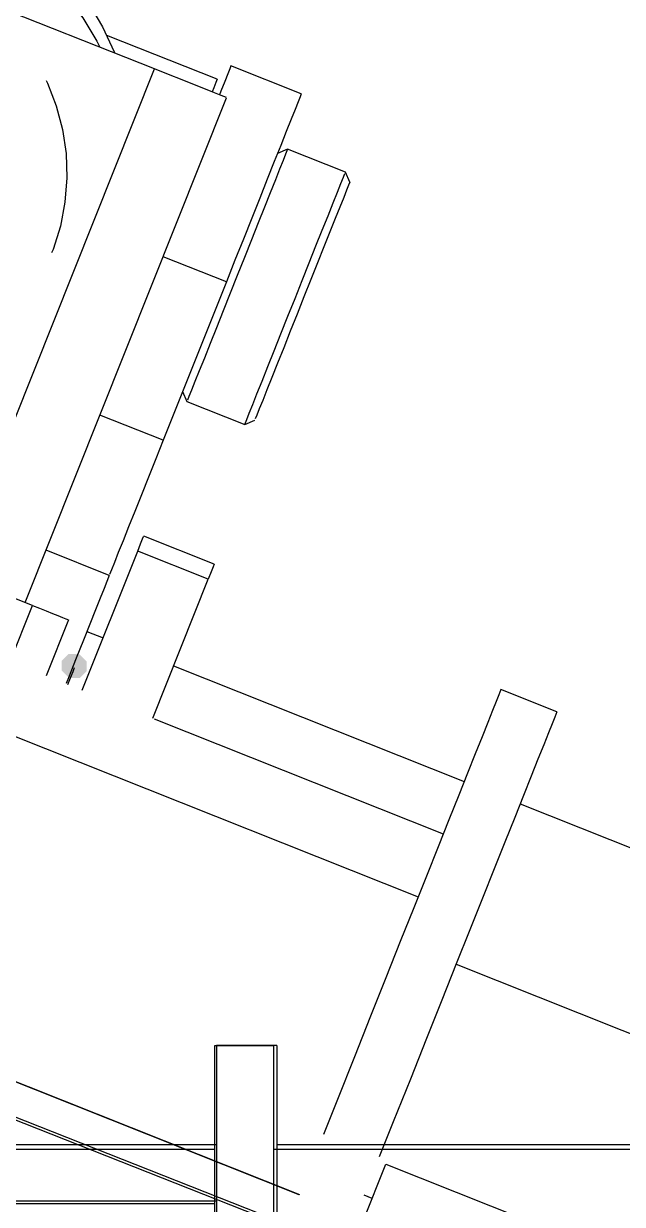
# Model space of a CAD drawing. Extents: x 3 to 592, y 5 to 207.
# Drawn here: x 84.01 to 88.29, y 50.23 to 58.68 of the extents above; entities that cross this region are included whole.
import ezdxf

# ---------------------------------------------------------------- set-up
doc = ezdxf.new("R2010")
doc.units = 0
doc.layers.get('0').update_dxf_attribs({"linetype": 'CONTINUOUS'})

msp = doc.modelspace()

# ---------------------------------------------------------------- hatches: boundary and pattern name
h = msp.add_hatch(color=7)
h.dxf.hatch_style = 2
h.paths.add_polyline_path([(84.410446, 54.162367), (84.459396, 54.114008), (84.460016, 54.045201), (84.411657, 53.996251), (84.34285, 53.995631), (84.329797, 54.000923), (84.280847, 54.049282), (84.280227, 54.118088), (84.328586, 54.167039), (84.397393, 54.167658)])
h = msp.add_hatch(color=7)
h.dxf.hatch_style = 2
h.paths.add_polyline_path([(84.410446, 54.162367), (84.459396, 54.114008), (84.460016, 54.045201), (84.411657, 53.996251), (84.34285, 53.995631), (84.329797, 54.000923), (84.280847, 54.049282), (84.280227, 54.118088), (84.328586, 54.167039), (84.397393, 54.167658)])

# ---------------------------------------------------------------- linework, layer by layer
at = {"color": 7}
for points in [[(83.568646, 59.554957), (83.747857, 59.473112), (83.917543, 59.373276), (84.076646, 59.257212), (84.223049, 59.125979), (84.355693, 58.980634), (84.472815, 58.822943), (84.573004, 58.654315), (84.655907, 58.476515), (84.66014, 58.466284)], [(83.568646, 59.554957), (83.747857, 59.473112), (83.917543, 59.373276), (84.076646, 59.257212), (84.223049, 59.125979), (84.355693, 58.980634), (84.472815, 58.822943), (84.573004, 58.654315), (84.655907, 58.476515), (84.66014, 58.466284)], [(83.527406, 59.451487), (83.706617, 59.369642), (83.876303, 59.269806), (84.035406, 59.153742), (84.181809, 59.022509), (84.314453, 58.877165), (84.431576, 58.719473), (84.531764, 58.550845), (84.553284, 58.508865)], [(83.527406, 59.451487), (83.706617, 59.369642), (83.876303, 59.269806), (84.035406, 59.153742), (84.181809, 59.022509), (84.314453, 58.877165), (84.431576, 58.719473), (84.531764, 58.550845), (84.553284, 58.508865)], [(84.943703, 58.353325), (83.700867, 58.848625)], [(84.943703, 58.353325), (83.700867, 58.848625)], [(85.392578, 58.279101), (84.604119, 58.593426)], [(85.392578, 58.279101), (84.604119, 58.593426)], [(83.504052, 54.740704), (84.943738, 58.353149)], [(83.504052, 54.740704), (84.943738, 58.353149)], [(85.459817, 58.147656), (85.420659, 58.163178), (85.372681, 58.182228), (85.308828, 58.207981), (85.230511, 58.239025), (85.141259, 58.274656), (85.044245, 58.313108), (84.943703, 58.353325)], [(85.459817, 58.147656), (85.420659, 58.163178), (85.372681, 58.182228), (85.308828, 58.207981), (85.230511, 58.239025), (85.141259, 58.274656), (85.044245, 58.313108), (84.943703, 58.353325)], [(85.490438, 58.374597), (85.482324, 58.354489), (85.46786, 58.318153), (85.446341, 58.264178), (85.418119, 58.19327), (85.408241, 58.168222)], [(85.490438, 58.374597), (85.482324, 58.354489), (85.46786, 58.318153), (85.446341, 58.264178), (85.418119, 58.19327), (85.408241, 58.168222)], [(85.993605, 58.174079), (85.490544, 58.374456)], [(85.993605, 58.174079), (85.490544, 58.374456)], [(84.168889, 58.27071), (84.178951, 58.251549), (84.242099, 58.088918), (84.286549, 57.92029), (84.311949, 57.747782), (84.317946, 57.57351), (84.304187, 57.39959), (84.271379, 57.22814), (84.219168, 57.061629), (84.208193, 57.036701)], [(84.168889, 58.27071), (84.178951, 58.251549), (84.242099, 58.088918), (84.286549, 57.92029), (84.311949, 57.747782), (84.317946, 57.57351), (84.304187, 57.39959), (84.271379, 57.22814), (84.219168, 57.061629), (84.208193, 57.036701)], [(85.392578, 58.279101), (85.383758, 58.256523), (85.368589, 58.219128), (85.356594, 58.188789)], [(85.392578, 58.279101), (85.383758, 58.256523), (85.368589, 58.219128), (85.356594, 58.188789)], [(84.020166, 54.53507), (85.459852, 58.147514)], [(84.020166, 54.53507), (85.459852, 58.147514)], [(85.993605, 58.174079), (85.985491, 58.15397), (85.971027, 58.117634), (85.949508, 58.063659), (85.921286, 57.992751), (85.886713, 57.905967), (85.846497, 57.80472), (85.800636, 57.690067), (85.750541, 57.564126), (85.696566, 57.428659), (85.639416, 57.285079), (85.580149, 57.136206), (85.519119, 56.983806), (85.458088, 56.829995)], [(85.993605, 58.174079), (85.985491, 58.15397), (85.971027, 58.117634), (85.949508, 58.063659), (85.921286, 57.992751), (85.886713, 57.905967), (85.846497, 57.80472), (85.800636, 57.690067), (85.750541, 57.564126), (85.696566, 57.428659), (85.639416, 57.285079), (85.580149, 57.136206), (85.519119, 56.983806), (85.458088, 56.829995)], [(85.896132, 57.779391), (85.881669, 57.742702), (85.863677, 57.697899), (85.838982, 57.636163), (85.808291, 57.558905), (85.771955, 57.467535), (85.73068, 57.364524), (85.685877, 57.251283), (85.637546, 57.130632), (85.587452, 57.004691), (85.536299, 56.87628), (85.485146, 56.747869), (85.434699, 56.621927), (85.386721, 56.500924), (85.341566, 56.388035), (85.300644, 56.284671), (85.264307, 56.193655), (85.233263, 56.116396), (85.208921, 56.05466), (85.19093, 56.009505), (85.179994, 55.982341)], [(85.896132, 57.779391), (85.881669, 57.742702), (85.863677, 57.697899), (85.838982, 57.636163), (85.808291, 57.558905), (85.771955, 57.467535), (85.73068, 57.364524), (85.685877, 57.251283), (85.637546, 57.130632), (85.587452, 57.004691), (85.536299, 56.87628), (85.485146, 56.747869), (85.434699, 56.621927), (85.386721, 56.500924), (85.341566, 56.388035), (85.300644, 56.284671), (85.264307, 56.193655), (85.233263, 56.116396), (85.208921, 56.05466), (85.19093, 56.009505), (85.179994, 55.982341)], [(85.896132, 57.779391), (85.823813, 57.748346)], [(85.896132, 57.779391), (85.823813, 57.748346)], [(86.309024, 57.614855), (85.896274, 57.77925)], [(86.309024, 57.614855), (85.896274, 57.77925)], [(86.340033, 57.542712), (86.308988, 57.615032)], [(86.340033, 57.542712), (86.308988, 57.615032)], [(85.589181, 55.808562), (85.603644, 55.845251), (85.621636, 55.890054), (85.646331, 55.95179), (85.677022, 56.029049), (85.713358, 56.120418), (85.754633, 56.223429), (85.799436, 56.336671), (85.847767, 56.457321), (85.897861, 56.583262), (85.949014, 56.711674), (86.000167, 56.840085), (86.050614, 56.966026), (86.098592, 57.087029), (86.143747, 57.199918), (86.184669, 57.303282), (86.221006, 57.394299), (86.251697, 57.471557), (86.276392, 57.533293), (86.294383, 57.578449), (86.305319, 57.605612)], [(85.589181, 55.808562), (85.603644, 55.845251), (85.621636, 55.890054), (85.646331, 55.95179), (85.677022, 56.029049), (85.713358, 56.120418), (85.754633, 56.223429), (85.799436, 56.336671), (85.847767, 56.457321), (85.897861, 56.583262), (85.949014, 56.711674), (86.000167, 56.840085), (86.050614, 56.966026), (86.098592, 57.087029), (86.143747, 57.199918), (86.184669, 57.303282), (86.221006, 57.394299), (86.251697, 57.471557), (86.276392, 57.533293), (86.294383, 57.578449), (86.305319, 57.605612)], [(86.340033, 57.542712), (86.331919, 57.522251), (86.317808, 57.486621), (86.296641, 57.433704), (86.269124, 57.365265), (86.236316, 57.282362), (86.198216, 57.186759), (86.155883, 57.080573), (86.110374, 56.966273), (86.062397, 56.845976), (86.013008, 56.722151), (85.963619, 56.597973), (85.914936, 56.475912), (85.868016, 56.358084), (85.823919, 56.247665), (85.783702, 56.146418), (85.748072, 56.056812), (85.717733, 55.980965), (85.693391, 55.920287), (85.675752, 55.875837), (85.664816, 55.848673)], [(86.340033, 57.542712), (86.331919, 57.522251), (86.317808, 57.486621), (86.296641, 57.433704), (86.269124, 57.365265), (86.236316, 57.282362), (86.198216, 57.186759), (86.155883, 57.080573), (86.110374, 56.966273), (86.062397, 56.845976), (86.013008, 56.722151), (85.963619, 56.597973), (85.914936, 56.475912), (85.868016, 56.358084), (85.823919, 56.247665), (85.783702, 56.146418), (85.748072, 56.056812), (85.717733, 55.980965), (85.693391, 55.920287), (85.675752, 55.875837), (85.664816, 55.848673)], [(85.457983, 56.82996), (85.006427, 57.009877)], [(85.457983, 56.82996), (85.006427, 57.009877)], [(85.457983, 56.82996), (85.006074, 55.696132)], [(85.457983, 56.82996), (85.006074, 55.696132)], [(85.14528, 56.045276), (85.176325, 55.972957)], [(85.14528, 56.045276), (85.176325, 55.972957)], [(85.176325, 55.973098), (85.589075, 55.808704)], [(85.176325, 55.973098), (85.589075, 55.808704)], [(85.006109, 55.696097), (84.554554, 55.876014)], [(85.006109, 55.696097), (84.554554, 55.876014)], [(85.589181, 55.808562), (85.6615, 55.839607)], [(85.589181, 55.808562), (85.6615, 55.839607)], [(85.006109, 55.696097), (84.953193, 55.563452), (84.900982, 55.432219), (84.850534, 55.305925), (84.802909, 55.18598), (84.758812, 55.075914), (84.719654, 54.977489), (84.685787, 54.892469), (84.658271, 54.822972), (84.637104, 54.770408), (84.623346, 54.735836)], [(85.006109, 55.696097), (84.953193, 55.563452), (84.900982, 55.432219), (84.850534, 55.305925), (84.802909, 55.18598), (84.758812, 55.075914), (84.719654, 54.977489), (84.685787, 54.892469), (84.658271, 54.822972), (84.637104, 54.770408), (84.623346, 54.735836)], [(84.824323, 54.902241), (84.84549, 54.955511), (84.859601, 54.990788), (84.866656, 55.008074)], [(84.824323, 54.902241), (84.84549, 54.955511), (84.859601, 54.990788), (84.866656, 55.008074)], [(85.370388, 54.809319), (84.867327, 55.009697)], [(85.370388, 54.809319), (84.867327, 55.009697)], [(84.071777, 54.514503), (83.208883, 54.858461)], [(84.071777, 54.514503), (83.208883, 54.858461)], [(84.620841, 54.729274), (84.169285, 54.909191)], [(84.620841, 54.729274), (84.169285, 54.909191)], [(84.428471, 53.908854), (84.824288, 54.902276)], [(84.428471, 53.908854), (84.824288, 54.902276)], [(85.327525, 54.701722), (84.824464, 54.9021)], [(85.327525, 54.701722), (84.824464, 54.9021)], [(85.370388, 54.809319), (85.362979, 54.790269), (85.348868, 54.754992), (85.327349, 54.701722)], [(85.370388, 54.809319), (85.362979, 54.790269), (85.348868, 54.754992), (85.327349, 54.701722)], [(84.620841, 54.729274), (84.615902, 54.716574), (84.603202, 54.685177), (84.583446, 54.635082), (84.556282, 54.567349), (84.522416, 54.48233), (84.482199, 54.381435), (84.436338, 54.266077), (84.384832, 54.13696), (84.328741, 53.996202), (84.312513, 53.95528)], [(84.620841, 54.729274), (84.615902, 54.716574), (84.603202, 54.685177), (84.583446, 54.635082), (84.556282, 54.567349), (84.522416, 54.48233), (84.482199, 54.381435), (84.436338, 54.266077), (84.384832, 54.13696), (84.328741, 53.996202), (84.312513, 53.95528)], [(84.931638, 53.708335), (85.327455, 54.701758)], [(84.931638, 53.708335), (85.327455, 54.701758)], [(83.912357, 54.114524), (84.071813, 54.514574)], [(83.912357, 54.114524), (84.071813, 54.514574)], [(84.071777, 54.514503), (84.122225, 54.494395), (84.170555, 54.474992), (84.215005, 54.457353), (84.254164, 54.441831), (84.286266, 54.429131), (84.310255, 54.419606), (84.324719, 54.413609)], [(84.071777, 54.514503), (84.122225, 54.494395), (84.170555, 54.474992), (84.215005, 54.457353), (84.254164, 54.441831), (84.286266, 54.429131), (84.310255, 54.419606), (84.324719, 54.413609)], [(84.329799, 54.411668), (84.170344, 54.011618)], [(84.329799, 54.411668), (84.170344, 54.011618)], [(81.990685, 54.356964), (86.829089, 52.42881)], [(81.990685, 54.356964), (86.829089, 52.42881)], [(84.461421, 54.329295), (84.577484, 54.283081)], [(84.461421, 54.329295), (84.577484, 54.283081)], [(84.325248, 53.949988), (84.344298, 53.99726), (84.361937, 54.042416), (84.372873, 54.069933)], [(84.325248, 53.949988), (84.344298, 53.99726), (84.361937, 54.042416), (84.372873, 54.069933)], [(85.080757, 54.082491), (87.157913, 53.254522)], [(85.080757, 54.082491), (87.157913, 53.254522)], [(87.420203, 53.912699), (87.405034, 53.874952), (87.386336, 53.828033), (87.360231, 53.762063), (87.326364, 53.677749), (87.285442, 53.574738), (87.237111, 53.453383), (87.181725, 53.313683), (87.118931, 53.156344), (87.049081, 52.981366), (86.972175, 52.788749), (86.888567, 52.578847), (86.798256, 52.352363), (86.701595, 52.109299), (86.598231, 51.850008), (86.488517, 51.575194), (86.373159, 51.284858), (86.25145, 50.980058), (86.151406, 50.728977)], [(87.420203, 53.912699), (87.405034, 53.874952), (87.386336, 53.828033), (87.360231, 53.762063), (87.326364, 53.677749), (87.285442, 53.574738), (87.237111, 53.453383), (87.181725, 53.313683), (87.118931, 53.156344), (87.049081, 52.981366), (86.972175, 52.788749), (86.888567, 52.578847), (86.798256, 52.352363), (86.701595, 52.109299), (86.598231, 51.850008), (86.488517, 51.575194), (86.373159, 51.284858), (86.25145, 50.980058), (86.151406, 50.728977)], [(87.820183, 53.753314), (87.420132, 53.91277)], [(87.820183, 53.753314), (87.420132, 53.91277)], [(87.820183, 53.753314), (87.805013, 53.715567), (87.786316, 53.668648), (87.76021, 53.602678), (87.726344, 53.518364), (87.685421, 53.415353), (87.637091, 53.293998), (87.581705, 53.154298), (87.51891, 52.996959), (87.44906, 52.821981), (87.372155, 52.629364), (87.288546, 52.419462), (87.198235, 52.192978), (87.101574, 51.949914), (86.99821, 51.690623), (86.888496, 51.415809), (86.773138, 51.125473), (86.65143, 50.820673), (86.551385, 50.569592)], [(87.820183, 53.753314), (87.805013, 53.715567), (87.786316, 53.668648), (87.76021, 53.602678), (87.726344, 53.518364), (87.685421, 53.415353), (87.637091, 53.293998), (87.581705, 53.154298), (87.51891, 52.996959), (87.44906, 52.821981), (87.372155, 52.629364), (87.288546, 52.419462), (87.198235, 52.192978), (87.101574, 51.949914), (86.99821, 51.690623), (86.888496, 51.415809), (86.773138, 51.125473), (86.65143, 50.820673), (86.551385, 50.569592)], [(84.941954, 53.704269), (87.008723, 52.880648)], [(84.941954, 53.704269), (87.008723, 52.880648)], [(87.557963, 53.095313), (90.565041, 51.896927)], [(87.557963, 53.095313), (90.565041, 51.896927)], [(85.979564, 50.297574), (81.141195, 52.225714)], [(85.979564, 50.297574), (81.141195, 52.225714)], [(81.14229, 52.228127), (85.980693, 50.299973)], [(81.14229, 52.228127), (85.980693, 50.299973)], [(85.887172, 50.065728), (81.043858, 51.981415)], [(85.887172, 50.065728), (81.043858, 51.981415)], [(81.051823, 52.001435), (85.895004, 50.085801)], [(81.051823, 52.001435), (85.895004, 50.085801)], [(87.100339, 51.947022), (90.933623, 50.419494)], [(87.100339, 51.947022), (90.933623, 50.419494)], [(85.795556, 51.364444), (85.372222, 51.364444)], [(85.372222, 51.364444), (85.372222, 51.329167), (85.372222, 51.293889), (85.372222, 51.258611), (85.372222, 51.188056), (85.372222, 51.082222), (85.372222, 50.976389), (85.372222, 50.870556), (85.372222, 50.694167), (85.372222, 50.517778), (85.372222, 50.341389), (85.372222, 50.129722)], [(85.387991, 51.365326), (85.387991, 51.355096), (85.387991, 51.324757), (85.387991, 51.273957), (85.387991, 51.203049), (85.387991, 51.112385), (85.387991, 51.00126), (85.387991, 50.870732), (85.387991, 50.720801), (85.387991, 50.551115), (85.387991, 50.362732), (85.387991, 50.155299), (85.387991, 49.929521), (85.387991, 49.685751), (85.387991, 49.42399), (85.387991, 49.144943), (85.387991, 48.848962), (85.387991, 48.536754), (85.387991, 48.208318), (85.387991, 47.93809)], [(85.387991, 51.365326), (85.387991, 51.355096), (85.387991, 51.324757), (85.387991, 51.273957), (85.387991, 51.203049), (85.387991, 51.112385), (85.387991, 51.00126), (85.387991, 50.870732), (85.387991, 50.720801), (85.387991, 50.551115), (85.387991, 50.362732), (85.387991, 50.155299), (85.387991, 49.929521), (85.387991, 49.685751), (85.387991, 49.42399), (85.387991, 49.144943), (85.387991, 48.848962), (85.387991, 48.536754), (85.387991, 48.208318), (85.387991, 47.93809)], [(85.387991, 51.365326), (85.387991, 51.355096), (85.387991, 51.324757), (85.387991, 51.273957), (85.387991, 51.203049), (85.387991, 51.112385), (85.387991, 51.00126), (85.387991, 50.870732), (85.387991, 50.720801), (85.387991, 50.551115), (85.387991, 50.362732), (85.387991, 50.155299), (85.387991, 49.929521), (85.387991, 49.685751), (85.387991, 49.42399), (85.387991, 49.144943), (85.387991, 48.848962), (85.387991, 48.536754), (85.387991, 48.208318), (85.387991, 47.93809)], [(85.387991, 51.365326), (85.387991, 51.355096), (85.387991, 51.324757), (85.387991, 51.273957), (85.387991, 51.203049), (85.387991, 51.112385), (85.387991, 51.00126), (85.387991, 50.870732), (85.387991, 50.720801), (85.387991, 50.551115), (85.387991, 50.362732), (85.387991, 50.155299), (85.387991, 49.929521), (85.387991, 49.685751), (85.387991, 49.42399), (85.387991, 49.144943), (85.387991, 48.848962), (85.387991, 48.536754), (85.387991, 48.208318), (85.387991, 47.93809)], [(85.818557, 51.365326), (85.388168, 51.365326)], [(85.818557, 51.365326), (85.388168, 51.365326)], [(85.818557, 51.365326), (85.388168, 51.365326)], [(85.818557, 51.365326), (85.388168, 51.365326)], [(85.795556, 51.364444), (85.795556, 51.329167), (85.795556, 51.293889), (85.795556, 51.258611), (85.795556, 51.188056), (85.795556, 51.082222), (85.795556, 50.976389), (85.795556, 50.870556), (85.795556, 50.694167), (85.795556, 50.517778), (85.795556, 50.341389), (85.795556, 50.129722)], [(85.818557, 51.365326), (85.818557, 51.355096), (85.818557, 51.324757), (85.818557, 51.273957), (85.818557, 51.203049), (85.818557, 51.112385), (85.818557, 51.00126), (85.818557, 50.870732), (85.818557, 50.720801), (85.818557, 50.551115), (85.818557, 50.362732), (85.818557, 50.155299), (85.818557, 49.929521), (85.818557, 49.685751), (85.818557, 49.42399), (85.818557, 49.144943), (85.818557, 48.848962), (85.818557, 48.536754), (85.818557, 48.208318), (85.818557, 47.93809)], [(85.818557, 51.365326), (85.818557, 51.355096), (85.818557, 51.324757), (85.818557, 51.273957), (85.818557, 51.203049), (85.818557, 51.112385), (85.818557, 51.00126), (85.818557, 50.870732), (85.818557, 50.720801), (85.818557, 50.551115), (85.818557, 50.362732), (85.818557, 50.155299), (85.818557, 49.929521), (85.818557, 49.685751), (85.818557, 49.42399), (85.818557, 49.144943), (85.818557, 48.848962), (85.818557, 48.536754), (85.818557, 48.208318), (85.818557, 47.93809)], [(85.818557, 51.365326), (85.818557, 51.355096), (85.818557, 51.324757), (85.818557, 51.273957), (85.818557, 51.203049), (85.818557, 51.112385), (85.818557, 51.00126), (85.818557, 50.870732), (85.818557, 50.720801), (85.818557, 50.551115), (85.818557, 50.362732), (85.818557, 50.155299), (85.818557, 49.929521), (85.818557, 49.685751), (85.818557, 49.42399), (85.818557, 49.144943), (85.818557, 48.848962), (85.818557, 48.536754), (85.818557, 48.208318), (85.818557, 47.93809)], [(85.818557, 51.365326), (85.818557, 51.355096), (85.818557, 51.324757), (85.818557, 51.273957), (85.818557, 51.203049), (85.818557, 51.112385), (85.818557, 51.00126), (85.818557, 50.870732), (85.818557, 50.720801), (85.818557, 50.551115), (85.818557, 50.362732), (85.818557, 50.155299), (85.818557, 49.929521), (85.818557, 49.685751), (85.818557, 49.42399), (85.818557, 49.144943), (85.818557, 48.848962), (85.818557, 48.536754), (85.818557, 48.208318), (85.818557, 47.93809)], [(83.149722, 50.623611), (85.372222, 50.623611)], [(83.151874, 50.657019), (85.388132, 50.657019)], [(83.151874, 50.657019), (85.388132, 50.657019)], [(83.151874, 50.657019), (85.388132, 50.657019)], [(83.151874, 50.657019), (85.388132, 50.657019)], [(85.795556, 50.623611), (90.840278, 50.623611)], [(85.818557, 50.657019), (90.874215, 50.657019)], [(85.818557, 50.657019), (90.874215, 50.657019)], [(85.818557, 50.657019), (90.874215, 50.657019)], [(85.818557, 50.657019), (90.874215, 50.657019)], [(86.438493, 50.117622), (86.597949, 50.517672)], [(86.438493, 50.117622), (86.597949, 50.517672)], [(86.597878, 50.517566), (89.332964, 49.427483)], [(86.597878, 50.517566), (89.332964, 49.427483)], [(86.500194, 50.272421), (86.442338, 50.295351)], [(86.500194, 50.272421), (86.442338, 50.295351)], [(61.877222, 50.235556), (85.372222, 50.235556)], [(83.162987, 50.254218), (85.387956, 50.254218)], [(83.162987, 50.254218), (85.387956, 50.254218)], [(83.162987, 50.254218), (85.387956, 50.254218)], [(83.162987, 50.254218), (85.387956, 50.254218)]]:
    msp.add_lwpolyline(points, dxfattribs=at)

doc.saveas('drawing.dxf')
